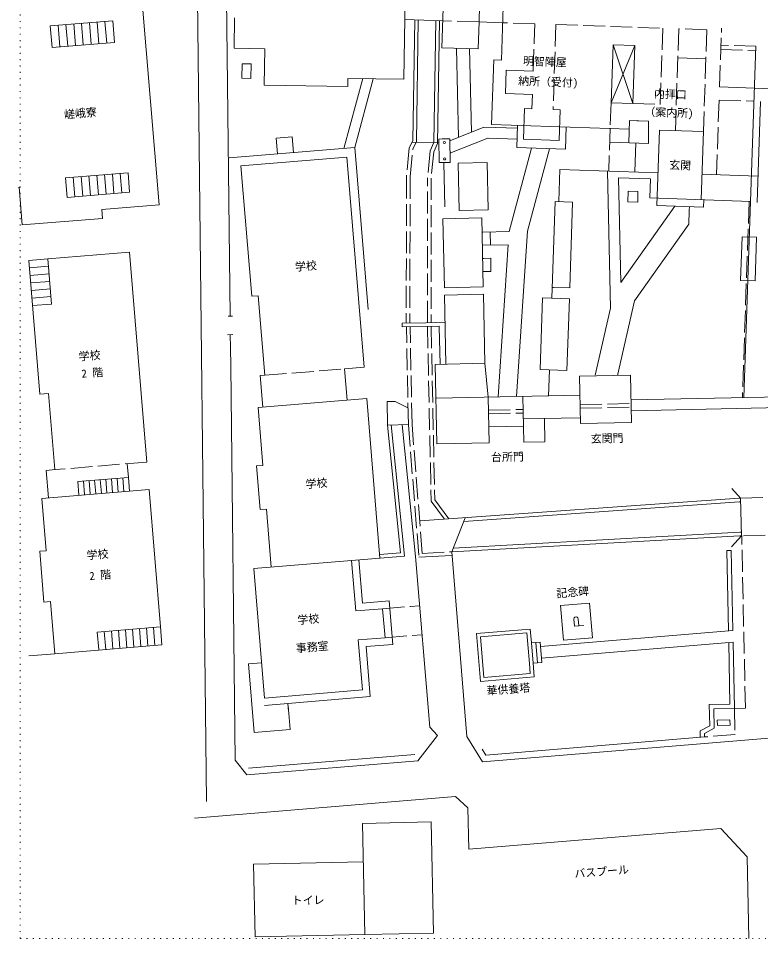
# Model space of a CAD drawing. Units: millimetres, scale not verified. Extents: x 11507 to 407039, y 22504 to 286236.
# Drawn here: x 11510 to 113502, y 22504 to 149019 of the extents above; entities that cross this region are included whole.
import ezdxf
from ezdxf.enums import TextEntityAlignment as Align

# ---------------------------------------------------------------- set-up
doc = ezdxf.new("R2010")
doc.units = ezdxf.units.MM
doc.header["$LTSCALE"] = 500
doc.linetypes.add('DASHED', pattern=[7.5, 6, -1.5])
doc.linetypes.add('DOTTED', pattern=[1.75, 0.25, -1.5])
for name, color, linetype, lineweight in [('0-0通り芯', 7, 'Continuous', 13), ('1-0', 3, 'Continuous', 13), ('1-1', 3, 'Continuous', 13)]:
    doc.layers.add(name, color=color, linetype=linetype, lineweight=lineweight)
doc.styles.add('ＭＳ ゴシック', font='')
doc.styles.get('ＭＳ ゴシック').set_extended_font_data('MS Gothic')

msp = doc.modelspace()

# ---------------------------------------------------------------- linework, layer by layer
at = {"layer": '0-0通り芯', "color": 4, "linetype": 'DOTTED'}
for p, q in [((11743.3, 286036.9), (11743.3, 22527.9)), ((11743.3, 22527.9), (407039, 22527.9))]:
    msp.add_line(p, q, dxfattribs=at)
at = {"layer": '0-0通り芯', "color": 2, "linetype": 'DASHED'}
msp.add_line((96483.9, 134934.8), (96732.9, 134934.8), dxfattribs=at)
at = {"layer": '1-0'}
for p, q in [((42083.6, 128757), (43565.5, 110818.1)), ((98271.9, 124338.4), (112119.9, 123867.1)), ((44462.5, 110892.2), (43565.5, 110818.1)), ((40649.7, 103727), (40678.7, 101184.3)), ((45110.9, 87566.4), (44452.2, 95539.2)), ((45110.9, 87566.4), (44213.9, 87492.3)), ((44213.9, 87492.3), (44710.2, 81484.4)), ((110548.6, 83066.4), (110795.6, 83071.6)), ((45607.2, 81558.5), (44710.2, 81484.4)), ((107547.5, 52529.7), (109298.1, 52566.5)), ((107562.7, 51804.9), (107547.5, 52529.7)), ((109298.1, 52566.5), (109313.3, 51841.7)), ((109313.3, 51841.7), (107562.7, 51804.9)), ((66387.6, 46966.9), (69101.5, 50422.4))]:
    msp.add_line(p, q, dxfattribs=at)
at = {"layer": '1-0', "color": 2}
for p, q in [((40941.9, 108083.6), (40335.3, 108076.7)), ((40968.8, 105540.8), (40249.7, 105532.6)), ((40968.8, 105540.8), (40980.5, 105541))]:
    msp.add_line(p, q, dxfattribs=at)
at = {"layer": '1-0', "linetype": 'DASHED'}
msp.add_line((110795.6, 83071.6), (114005.2, 83139.2), dxfattribs=at)
at = {"layer": '1-0', "color": 4}
for centre in [(70038.6, 131952), (70086, 129702.5)]:
    msp.add_circle(centre, 150, dxfattribs=at)
at = {"layer": '1-1'}
for p, q in [((35543.6, 200449.6), (37362.7, 41336.4)), ((40599.9, 108076.5), (39612, 194487.8)), ((69686.4, 144991.9), (70592.4, 171606.2)), ((74886.2, 150774.7), (74809.9, 148534.1)), ((77883.7, 143271.6), (78133.6, 150613.1)), ((69830.8, 148702.7), (64591.5, 148881)), ((74809.9, 148534.1), (74683.6, 144821.8)), ((74813.4, 148533.1), (74787.8, 148534)), ((78047.2, 148423), (74813.4, 148533.1)), ((78077.6, 148422), (78047.2, 148423)), ((69686.4, 144991.9), (74683.6, 144821.8)), ((93222.3, 145405), (92950, 137403.7)), ((92950.1, 137409.7), (96220.5, 145303)), ((96220.5, 145303), (93222.3, 145405)), ((93222.3, 145405), (95948.4, 137307.6)), ((95948.4, 137307.6), (96220.5, 145303)), ((112847, 145180.2), (112120.1, 123829.3)), ((76522.1, 134447.2), (76823.7, 143307.7)), ((77883.7, 143271.6), (76823.7, 143307.7)), ((105988.7, 143469.6), (102128.2, 143601)), ((78437.7, 138705.4), (78546.5, 141903.6)), ((78546.5, 141903.6), (82255.3, 141777.5)), ((107854.1, 139596.3), (119059.4, 139214.9)), ((82146.5, 138579.3), (78437.7, 138705.4)), ((95948.4, 137307.6), (92950.1, 137409.7)), ((113489.5, 137601.8), (113017.2, 123728)), ((80936.1, 132416.9), (81079, 136614.4)), ((82078.4, 136580.5), (81079, 136614.4)), ((84981.8, 136481.9), (85981.2, 136447.9)), ((85981.2, 136447.9), (85838.3, 132250.3)), ((76522.1, 134447.2), (95461.4, 133802.5)), ((79995.8, 131248.1), (80100.9, 134335)), ((95489.4, 134970.4), (95385.6, 131920.2)), ((75449.2, 134063.5), (80087.6, 133905.6)), ((86697, 131020.4), (86801.7, 134098)), ((99589.8, 133662.1), (99237.3, 123305)), ((99589.8, 133662.1), (105641.1, 133456)), ((105649.8, 133515.6), (105329.2, 124098.2)), ((105641.1, 133456), (105646, 133455.8)), ((80036.3, 132438.5), (76073.4, 132573.4)), ((85838.3, 132250.3), (80936.1, 132416.9)), ((98102, 131823.9), (92766.5, 132005.5)), ((96229.1, 127916.5), (96364.5, 131894.2)), ((79995.8, 131248.1), (86697, 131020.4)), ((75932.2, 129209), (71933.1, 129124.6)), ((72070, 122626.2), (71933.1, 129124.6)), ((76069.1, 122710.4), (75932.2, 129209)), ((85910.2, 128261.2), (85759.9, 123844.4)), ((85910.2, 128261.2), (99424.4, 127801.2)), ((105445.1, 127596.3), (113138.8, 127334.4)), ((105676.6, 123085.9), (105710.5, 124080.3)), ((85276.3, 123853.3), (84823.3, 110546.7)), ((87674.9, 123771.6), (85276.3, 123853.3)), ((87272.7, 111956.8), (87674.9, 123771.6)), ((99237.3, 123305), (105676.6, 123085.9)), ((112120.1, 123829.3), (111203.6, 96905.3)), ((75197.5, 121591.8), (69848.6, 121479.2)), ((70048.8, 111981.2), (69848.6, 121479.2)), ((72070, 122626.2), (76069.1, 122710.4)), ((75397.6, 112094), (75197.5, 121591.8)), ((110955.1, 118997.8), (110750.9, 113001.3)), ((110955.1, 118997.8), (112953.9, 118929.7)), ((112953.9, 118929.7), (112749.8, 112933.2)), ((112749.8, 112933.2), (110750.9, 113001.3)), ((70048.8, 111981.2), (75397.6, 112094)), ((85033.1, 112033), (84871.7, 112038.5)), ((87272.7, 111956.8), (85033.1, 112033)), ((75418.7, 111094.2), (70069.8, 110981.5)), ((70069.8, 110981.5), (70269.7, 101496.3)), ((75418.7, 111094.2), (75618.8, 101596.4)), ((83189, 100748.2), (83523.8, 110582.3)), ((83523.8, 110582.3), (84784.1, 110539.4)), ((87221.6, 110456.5), (84784.1, 110539.4)), ((86886.9, 100622.4), (87221.6, 110456.5)), ((64246.1, 107110.5), (67483.4, 107178.9)), ((64246.1, 107110.5), (64247.3, 107054.4)), ((64256.6, 106610.6), (64247.3, 107054.4)), ((69347, 106718), (64256.6, 106610.6)), ((67483.4, 107178.9), (70137, 107234.8)), ((69347, 106718), (69350.4, 106556.5)), ((69350.4, 106556.5), (69457.8, 101466.4)), ((40649.7, 103727), (40628.7, 105555.6)), ((68790.6, 101452.5), (75618.8, 101596.3)), ((69021.1, 90509.5), (68790.6, 101452.5)), ((41297.6, 47053), (40678.7, 101184.3)), ((83189, 100748.2), (84410.8, 100706.6)), ((84488.3, 100704.3), (84365.6, 97100.5)), ((86886.9, 100622.4), (84410.8, 100706.6)), ((87918.3, 65465), (89213.8, 65573.2)), ((71583.2, 42021.1), (35701.1, 39057)), ((73273.6, 40497.9), (71583.2, 42021.1)), ((73273.6, 40497.9), (73393.7, 34801)), ((68228.7, 38545.9), (58780.8, 38346.8)), ((58780.8, 38346.8), (59103.1, 23050.1)), ((68551, 23249.5), (68228.7, 38545.9)), ((73393.7, 34801), (108047, 37663.5)), ((111671.7, 33740.9), (108047, 37663.5)), ((43835.3, 32730.7), (58892.4, 33048)), ((111671.7, 33740.9), (111908.4, 22504)), ((44045.9, 22732.9), (43835.3, 32730.7)), ((44045.9, 22732.9), (59103.1, 23050.2)), ((68551, 23249.5), (59103.1, 23050.2))]:
    msp.add_line(p, q, dxfattribs=at)
at = {"layer": '1-1', "color": 2}
for p, q in [((64490.6, 140663.7), (64969.2, 172443.3)), ((41152, 144915.2), (41215.3, 149114.9)), ((65968.1, 148835.4), (65717.5, 132192.6)), ((66467.9, 148818.7), (66215.8, 132072.1)), ((68867.1, 148743.5), (68614.2, 131947.6)), ((69366.9, 148727.4), (69112.5, 131835.8)), ((45351.5, 144852), (41152, 144915.2)), ((45351.5, 144852), (45276.3, 139852.5)), ((71972.9, 132665.4), (71714.8, 144913.5)), ((73758.2, 133382.3), (73516, 144873.8)), ((42209.6, 140792.9), (42239.7, 142792.7)), ((43489.6, 142773.8), (42239.7, 142792.7)), ((43459.4, 140774.1), (43489.6, 142773.8)), ((43459.4, 140774.1), (42209.6, 140792.9)), ((56794.2, 140779.4), (56779.3, 139788.9)), ((64490.6, 140663.7), (56794.2, 140779.4)), ((56777.7, 139679.5), (45276.3, 139852.5)), ((56777.7, 139679.5), (56779.3, 139788.9)), ((70788.6, 132187.5), (75449.2, 134063.5)), ((69286.2, 131937.5), (65619.6, 131992.7)), ((69278.3, 132435.9), (69723.8, 132445.4)), ((69278.3, 132435.9), (69346.7, 129186.9)), ((70777.9, 132467.7), (69723.8, 132445.4)), ((70777.9, 132467.7), (70846.4, 129218.4)), ((76035.4, 132574.7), (70818, 130474.6)), ((76035.4, 132574.7), (76073.4, 132573.4)), ((78948.2, 119701.8), (82033.2, 131197.6)), ((81447.2, 119754.5), (84493.5, 131105.7)), ((70846.4, 129218.4), (69346.7, 129186.9)), ((69970.3, 129201.1), (70098.6, 123110.9)), ((92471.9, 128030.7), (92869.4, 109169.2)), ((94295.2, 112704.3), (93991.9, 127097.9)), ((93991.9, 127097.9), (98360.7, 126949)), ((98271.9, 124338.4), (98360.7, 126949)), ((95260, 123794.8), (95287.3, 125250.6)), ((95287.3, 125250.6), (96644.1, 125225.1)), ((96644.1, 125225.1), (96616.8, 123769.3)), ((94295.2, 112704.3), (101731.2, 123225.5)), ((96616.8, 123769.3), (95260, 123794.8)), ((103703, 122612.6), (103721, 123142.8)), ((103638.8, 120726.7), (103703, 122612.6)), ((103638.8, 120726.7), (96176, 110167.7)), ((75324.7, 119625.5), (75243.6, 119623.8)), ((78948.2, 119701.8), (75324.7, 119625.5)), ((76376.6, 117847.2), (76338.7, 119646.8)), ((81447.2, 119754.5), (79939.2, 97039.7)), ((78818.5, 117898.7), (75277.2, 117824.1)), ((78818.5, 117898.7), (77430.7, 96994.6)), ((75449.2, 116015.9), (75314.6, 116013.1)), ((76414.8, 116036.3), (75449.2, 116015.9)), ((76452.7, 114236.7), (76414.8, 116036.3)), ((76452.7, 114236.7), (75352.7, 114213.5)), ((96176, 110167.7), (93830.1, 99932.7)), ((90758.5, 99959.8), (92869.4, 109169.2)), ((75618.8, 101596.3), (76074, 96960.4)), ((95610, 99962.5), (88611.6, 99815)), ((95746.9, 93463.9), (95610, 99962.5)), ((88748.5, 93316.6), (88611.6, 99815)), ((62169.4, 96338.1), (62753.7, 96350.3)), ((62169.4, 96338.1), (62237.5, 93108.6)), ((62753.7, 96350.3), (63261.7, 96361)), ((63261.7, 96361), (65019.3, 95495)), ((88662.2, 97224.6), (68969.2, 96809.7)), ((76206.8, 90660.7), (76074, 96960.4)), ((80955.7, 90760.8), (80823, 97060.5)), ((119508, 97074.4), (95682.4, 96572.4)), ((118039.9, 95543.2), (95707.9, 95072.6)), ((88727.5, 94125.3), (80885, 93960.1)), ((83855.1, 90821.9), (83788.4, 93985.5)), ((65110.1, 93169.1), (62237.5, 93108.6)), ((62237.5, 93108.6), (64025.9, 75554.4)), ((64575, 75098.1), (62738.4, 93124.7)), ((64243.3, 93153.4), (66086.8, 75058.4)), ((80910.1, 92960.4), (76159.5, 92860.3)), ((95746.9, 93463.9), (88748.5, 93316.6)), ((69021.1, 90509.5), (76206.8, 90660.7)), ((83855.1, 90821.9), (80955.7, 90760.8)), ((110548.6, 83066.4), (66736.6, 79920.8)), ((68230.2, 82658.1), (70062.9, 80171.9)), ((68726.8, 82827.2), (70651.5, 80216.1)), ((72711, 79848.5), (110572, 82566.8)), ((110572, 82566.8), (110752.5, 82570.6)), ((71052.5, 75679.9), (72912.3, 80354.7)), ((71052.5, 75679.9), (110667.3, 77878)), ((71254.3, 76191.8), (110648.1, 78377.7)), ((110648.1, 78377.7), (110839.3, 78381.7)), ((110881.4, 77882.5), (110667.3, 77878)), ((66543.8, 74928.9), (71080.2, 75180.6)), ((109453.3, 75854.7), (108853.4, 75842)), ((109086.1, 64798.6), (108853.4, 75842)), ((109685.2, 64850.8), (109453.3, 75854.7)), ((109298, 54743.6), (109119.8, 63201.8)), ((109718.9, 63248.2), (109910.8, 54142)), ((106444.4, 54683.5), (109298, 54743.6)), ((106444.4, 54683.5), (106505.8, 51771.9)), ((107056.9, 54096.2), (111410.2, 54187.8)), ((107113.3, 51420.4), (107056.9, 54096.2)), ((105183.4, 51048.5), (106505.8, 51771.9)), ((105183.4, 51048.5), (105201.8, 50171.3)), ((107113.3, 51420.4), (105790.9, 50696.9)), ((105790.9, 50696.9), (105800.8, 50225.6)), ((105800.8, 50225.6), (105800.7, 50230.2))]:
    msp.add_line(p, q, dxfattribs=at)
at = {"layer": '1-1', "color": 6}
for p, q in [((30843.4, 123376.1), (28249.9, 154771.2)), ((24479, 148694.3), (15887.8, 147984.6)), ((17207.2, 145101.8), (16961.7, 148073.3)), ((18281.1, 145190.5), (18035.6, 148162)), ((19355, 145279.3), (19109.5, 148250.7)), ((20428.9, 145368), (20183.4, 148339.4)), ((21502.8, 145456.7), (21257.3, 148428.1)), ((22576.7, 145545.4), (22331.2, 148516.8)), ((23650.6, 145634.1), (23405.1, 148605.6)), ((24479, 148694.3), (24724.5, 145722.8)), ((16133.3, 145013.1), (15887.8, 147984.6)), ((24724.5, 145722.8), (16133.3, 145013.1)), ((58840.6, 140757.2), (56250.4, 131138.8)), ((60282.2, 140726.2), (57731.2, 131253.7)), ((49139, 132751.4), (46946.5, 132570.3)), ((46946.5, 132570.3), (47127.6, 130377.5)), ((49139, 132751.4), (49319.8, 130563.1)), ((57731.2, 131253.7), (40472.1, 129828)), ((57731.2, 131253.7), (59571.5, 108976.1)), ((42083.6, 128757), (56634.1, 129959)), ((59021.6, 101057.5), (56634.1, 129959)), ((26570.1, 127803.8), (17978.9, 127094.1)), ((26570.1, 127803.8), (26792.4, 125113)), ((18201.2, 124403.3), (17978.9, 127094.1)), ((19275.1, 124492), (19052.8, 127182.8)), ((20349, 124580.7), (20126.7, 127271.6)), ((21422.9, 124669.4), (21200.6, 127360.3)), ((22496.8, 124758.1), (22274.5, 127449)), ((23570.7, 124846.8), (23348.4, 127537.7)), ((24644.6, 124935.6), (24422.3, 127626.4)), ((25718.5, 125024.3), (25496.2, 127715.1)), ((11618.9, 125801.6), (11509.7, 125792.6)), ((11618.9, 125801.6), (12047, 120619.3)), ((26792.4, 125113), (18201.2, 124403.3)), ((30843.4, 123376.1), (22967.8, 122725.5)), ((22967.8, 122725.5), (23066.6, 121529.6)), ((12047, 120619.3), (23066.6, 121529.6)), ((26772, 116896.6), (15564.3, 115970.7)), ((26772, 116896.6), (29157.3, 88022.2)), ((12941.9, 115754.1), (15564.3, 115970.7)), ((12941.9, 115754.1), (14463.4, 97336)), ((15564.3, 115970.7), (16078.2, 109749.3)), ((13028, 114717.2), (15650, 114933.8)), ((13114.2, 113680.3), (15735.6, 113896.9)), ((13200.4, 112643.5), (15821.3, 112860)), ((13286.5, 111606.6), (15906.9, 111823.1)), ((13372.7, 110569.8), (15992.6, 110786.2)), ((44462.5, 110892.2), (45366.2, 99952.1)), ((16078.2, 109749.3), (13458.8, 109532.9)), ((44731.2, 99901), (45366.2, 99952.1)), ((56330.7, 100835.2), (59021.6, 101057.5)), ((56330.7, 100835.2), (56685.4, 96541.4)), ((44731.2, 99901), (45087.2, 95591.8)), ((15659.3, 97434.8), (14463.4, 97336)), ((15659.3, 97434.8), (16522.1, 86990.6)), ((44452.2, 95539.2), (59375.6, 96772.1)), ((61189.1, 74818.4), (59375.6, 96772.1)), ((26466.4, 87799.9), (26623.2, 85902.3)), ((15327.1, 86879.7), (16560.6, 86981.6)), ((15327.1, 86879.7), (15640.1, 83091.6)), ((19664.2, 85331.5), (26622.8, 85906.3)), ((19664.2, 85331.5), (19813, 83530.4)), ((20437.4, 85395.4), (20587.1, 83583.2)), ((21210.5, 85459.2), (21361.2, 83636)), ((21983.7, 85523.1), (22135.3, 83688.8)), ((22756.9, 85587), (22909.4, 83741.6)), ((23530.1, 85650.9), (23683.5, 83794.4)), ((24303.3, 85714.7), (24457.6, 83847.3)), ((25076.5, 85778.6), (25231.7, 83900.1)), ((25849.7, 85842.5), (26005.8, 83952.9)), ((26622.8, 85906.3), (26779.9, 84005.7)), ((14743, 83018.5), (29470.1, 84235.1)), ((19813, 83530.4), (19820.8, 83435.7)), ((29470.1, 84235.1), (31028.7, 65367.4)), ((110751.4, 83077.5), (109552.8, 84401.6)), ((15337.1, 75827.2), (14743, 83018.5)), ((110751.4, 83077.5), (110860.7, 77887.8)), ((45607.2, 81558.5), (46265.5, 73589.1)), ((110860.7, 77887.8), (109482.9, 76358)), ((15337.1, 75827.2), (14440.2, 75753.1)), ((15016.5, 68776.9), (14440.2, 75753.1)), ((64575, 75098.1), (43850.3, 73386.1)), ((64025.9, 75554.4), (61148, 75316.7)), ((66086.8, 75058.4), (68026.5, 51578.4)), ((71052.5, 75679.9), (73149.5, 50295.1)), ((45321.6, 55575.8), (43850.3, 73386.1)), ((57878.6, 67547.7), (57304.5, 74497.5)), ((58792.9, 68626.7), (58301.1, 74579.8)), ((15913.4, 68851), (15016.5, 68776.9)), ((16507.5, 61659.7), (15913.4, 68851)), ((62480.3, 68931.3), (58792.9, 68626.7)), ((62974.3, 62951.6), (62480.3, 68931.3)), ((89997.3, 68642.9), (86010.9, 68313.5)), ((89997.3, 68642.9), (90392.5, 63859.1)), ((61566.1, 67852.4), (57878.6, 67547.7)), ((61895.4, 63865.9), (61566.1, 67852.4)), ((86406.1, 63529.8), (86010.9, 68313.5)), ((22352.6, 64651.1), (31028.7, 65367.8)), ((22352.6, 64651.1), (22551.2, 62246.7)), ((23522.7, 62235.2), (23316.6, 64730.7)), ((24486.1, 62322.3), (24280.6, 64810.3)), ((25449.1, 62414.9), (25244.6, 64889.9)), ((26414.1, 62482.7), (26208.6, 64969.5)), ((27379.1, 62549.7), (27172.7, 65049)), ((28340.8, 62657.3), (28136.7, 65128.6)), ((29304.9, 62736.4), (29100.7, 65208.2)), ((30269.7, 62806.4), (30064.7, 65287.8)), ((31234.5, 62876.3), (31028.7, 65367.4)), ((81847.7, 65059.8), (74472.8, 64450.6)), ((81847.7, 65059.8), (82004.1, 63166.2)), ((109685.2, 64850.8), (83249.4, 62667)), ((58207.9, 63561.3), (61895.4, 63865.9)), ((58207.9, 63561.3), (58775.8, 56687.3)), ((74472.8, 64450.6), (74516.6, 63920)), ((75016.2, 57872.9), (74516.6, 63920)), ((75012.3, 63993.4), (81390.5, 64520.3)), ((75473.3, 58412.4), (75012.3, 63993.4)), ((81390.5, 64520.3), (81736.3, 60334.5)), ((83200, 63265), (82004.1, 63166.2)), ((83249.4, 62667), (83200, 63265)), ((90392.5, 63859.1), (86406.1, 63529.8)), ((31234.5, 62876.3), (16507.5, 61659.7)), ((22551.2, 62246.7), (22558.3, 62161)), ((59286.9, 62647), (62974.3, 62951.6)), ((59854.7, 55773), (59286.9, 62647)), ((82234.5, 60377.3), (82004.1, 63166.2)), ((82602.7, 63208.1), (82833.1, 60419.1)), ((83249.4, 62667), (83381.1, 61072.5)), ((109718.9, 63248.2), (83381.1, 61072.5)), ((16507.5, 61659.7), (12935.5, 61364.7)), ((83430.5, 60474.5), (83381.1, 61072.5)), ((43128.6, 60259.7), (44922.8, 60407.9)), ((43906.4, 50843.2), (43128.6, 60259.7)), ((81736.3, 60334.5), (81851.6, 58939.3)), ((82234.4, 60375.7), (83430.5, 60474.5)), ((82391.1, 58482.1), (82234.5, 60377.3)), ((82391.1, 58482.1), (75016.2, 57872.9)), ((75473.3, 58412.4), (81851.6, 58939.3)), ((45321.6, 55575.8), (58272.9, 56645.7)), ((45346.6, 54574.5), (59854.7, 55773)), ((58775.8, 56687.3), (58272.9, 56645.7)), ((48628.3, 53732.3), (48536.3, 54846.6)), ((48835.5, 51250.4), (48564.6, 54529.8)), ((43906.4, 50843.2), (48835.5, 51250.4)), ((68026.5, 51578.4), (69101.5, 50422.4)), ((73149.5, 50295.1), (75298.6, 46800)), ((117340, 50272.9), (75298.6, 46800)), ((105835.5, 50225.8), (75736.3, 47739.2)), ((75736.3, 47739.2), (75226.2, 48568.8)), ((41297.6, 47053), (42878.2, 45024.9)), ((66387.6, 46966.9), (42878.2, 45024.9)), ((65987, 47836.9), (43111.4, 45947.2))]:
    msp.add_line(p, q, dxfattribs=at)
at = {"layer": '1-1', "color": 2, "linetype": 'DASHED'}
for p, q in [((74787.8, 148534), (69830.8, 148702.7)), ((82476.4, 148272.3), (78077.6, 148422)), ((82476.4, 148272.3), (82392.6, 145809.6)), ((85379.7, 148173.4), (84981.8, 136481.9)), ((85379.7, 148173.4), (100066.7, 147673.5)), ((100066.7, 147673.5), (99709.4, 137176)), ((102265.5, 147598.7), (101790.2, 133635.9)), ((106124.8, 147467.3), (102285.7, 147598)), ((107854.1, 139596.3), (108129.7, 147692.8)), ((82255.3, 141777.5), (82392.6, 145809.6)), ((108008.9, 144744.5), (112819, 144580.8)), ((112847, 145180.2), (108029.4, 145344.2)), ((82078.4, 136580.5), (82146.5, 138579.3)), ((92950, 137403.7), (92830.9, 133905.7)), ((95948.4, 137307.6), (99712.7, 137179.4)), ((107792.9, 137797.4), (107443.4, 127531.2)), ((107792.9, 137797.4), (112571.9, 137634.7)), ((95489.4, 134970.4), (98102, 134881.4)), ((98102, 131823.9), (98102, 134685.8)), ((92830.9, 133905.7), (92631.2, 128039)), ((65717.5, 132192.6), (65229.1, 131206.5)), ((65717.6, 131066.2), (66215.8, 132072.1)), ((68614.2, 131947.6), (68105.7, 130827.4)), ((69112.5, 131835.8), (68595, 130695.7)), ((65229.1, 131206.5), (64832.4, 127238.5)), ((65332.4, 127214.3), (65717.6, 131066.2)), ((68105.7, 130827.4), (67732.3, 127093.4)), ((68595, 130695.7), (68232.3, 127069.2)), ((64832.4, 127238.5), (64813, 107122.1)), ((65332.4, 127214.3), (65313, 107129.8)), ((67713.1, 107198.1), (67732.3, 127093.4)), ((68232.3, 127069.2), (68213.1, 107205.5)), ((65108.4, 93154.6), (64824.6, 106623.8)), ((65608, 93179.6), (65324.4, 106634.4)), ((67713.1, 107198.1), (67713.3, 107187.9)), ((67723.8, 106690), (68230.2, 82658.1)), ((68213.1, 107205.5), (68213.3, 107198.4)), ((68223.7, 106701), (68726.8, 82827.2)), ((76108.1, 95159.7), (80859.2, 95259.8)), ((88694.9, 95925), (95690.9, 96072.5)), ((88705.7, 95425.2), (95701.1, 95572.6)), ((76119.9, 94659.8), (80868.4, 94759.9)), ((65108.4, 93154.6), (66543.8, 74928.9)), ((67003.9, 75455.3), (65608, 93179.6)), ((111410.2, 54187.8), (110911, 77874.4)), ((67003.9, 75455.3), (71052.5, 75679.9))]:
    msp.add_line(p, q, dxfattribs=at)
at = {"layer": '1-1', "linetype": 'DASHED'}
for p, q in [((106124.8, 147467.3), (105649.8, 133515.6)), ((98102, 134881.4), (98102, 134685.8)), ((111920.3, 123836.1), (111003.3, 96898.6)), ((114142.3, 77951.2), (110881.4, 77882.5)), ((109910.8, 54142), (109986.1, 50568.7)), ((109986.1, 50568.7), (105835.5, 50225.8))]:
    msp.add_line(p, q, dxfattribs=at)
at = {"layer": '1-1', "color": 6, "linetype": 'DASHED'}
for p, q in [((45366.2, 99952.1), (56330.7, 100835.2)), ((29157.3, 88022.2), (16560.6, 86981.6)), ((61566.1, 67852.4), (65411.5, 68170)), ((65411.5, 68170), (66630.8, 68270.8)), ((61889.3, 63868), (66940.8, 64285.3))]:
    msp.add_line(p, q, dxfattribs=at)
at = {"layer": '1-1', "color": 4}
for p, q in [((87918.3, 65465), (87839.2, 66411.7)), ((88516.2, 65514.9), (88437.2, 66461.6))]:
    msp.add_line(p, q, dxfattribs=at)
msp.add_arc((88138.2, 66436.6), 300, 0, 180.00001, dxfattribs=at)

# ---------------------------------------------------------------- texts
at = {"layer": '1-1', "style": 'ＭＳ ゴシック'}
for s, rotation, p in [('明智陣屋', 358.049, (80825.6, 142288.6)), ('納所（受付)', 358.049, (80165, 139563.7)), ('内拝口', 358.051, (98826.4, 137788.4)), ('嵯峨寮', 4.722, (17858.3, 134911)), ('（案内所)', 358.051, (97505.2, 135311.2)), ('玄関', 358.049, (100920.4, 128004.1)), ('学校', 4.722, (49601.2, 113960.6)), ('学校', 4.722, (19865.9, 101641.5)), ('2 階', 4.722, (20245.7, 99286.5)), ('玄関門', 1.207, (90173.9, 90348.9)), ('台所門', 1.207, (76482.9, 87794.1)), ('学校', 4.722, (51049.5, 84082.8)), ('学校', 4.722, (20961.9, 74308.4)), ('2 階', 4.722, (21331.8, 71472.3)), ('記念碑', 4.722, (85512.5, 69063.4)), ('学校', 4.722, (49930.5, 65402.7)), ('事務室', 4.722, (49710.8, 61522.4)), ('華供養塔', 4.722, (75921.5, 55665.3)), ('バスプール', 4.722, (87985.7, 30533)), ('トイレ', 1.207, (49087.6, 26852.5))]:
    msp.add_text(s, height=1100, rotation=rotation, dxfattribs=at).set_placement(p, align=Align.BOTTOM_LEFT)

doc.saveas('drawing.dxf')
